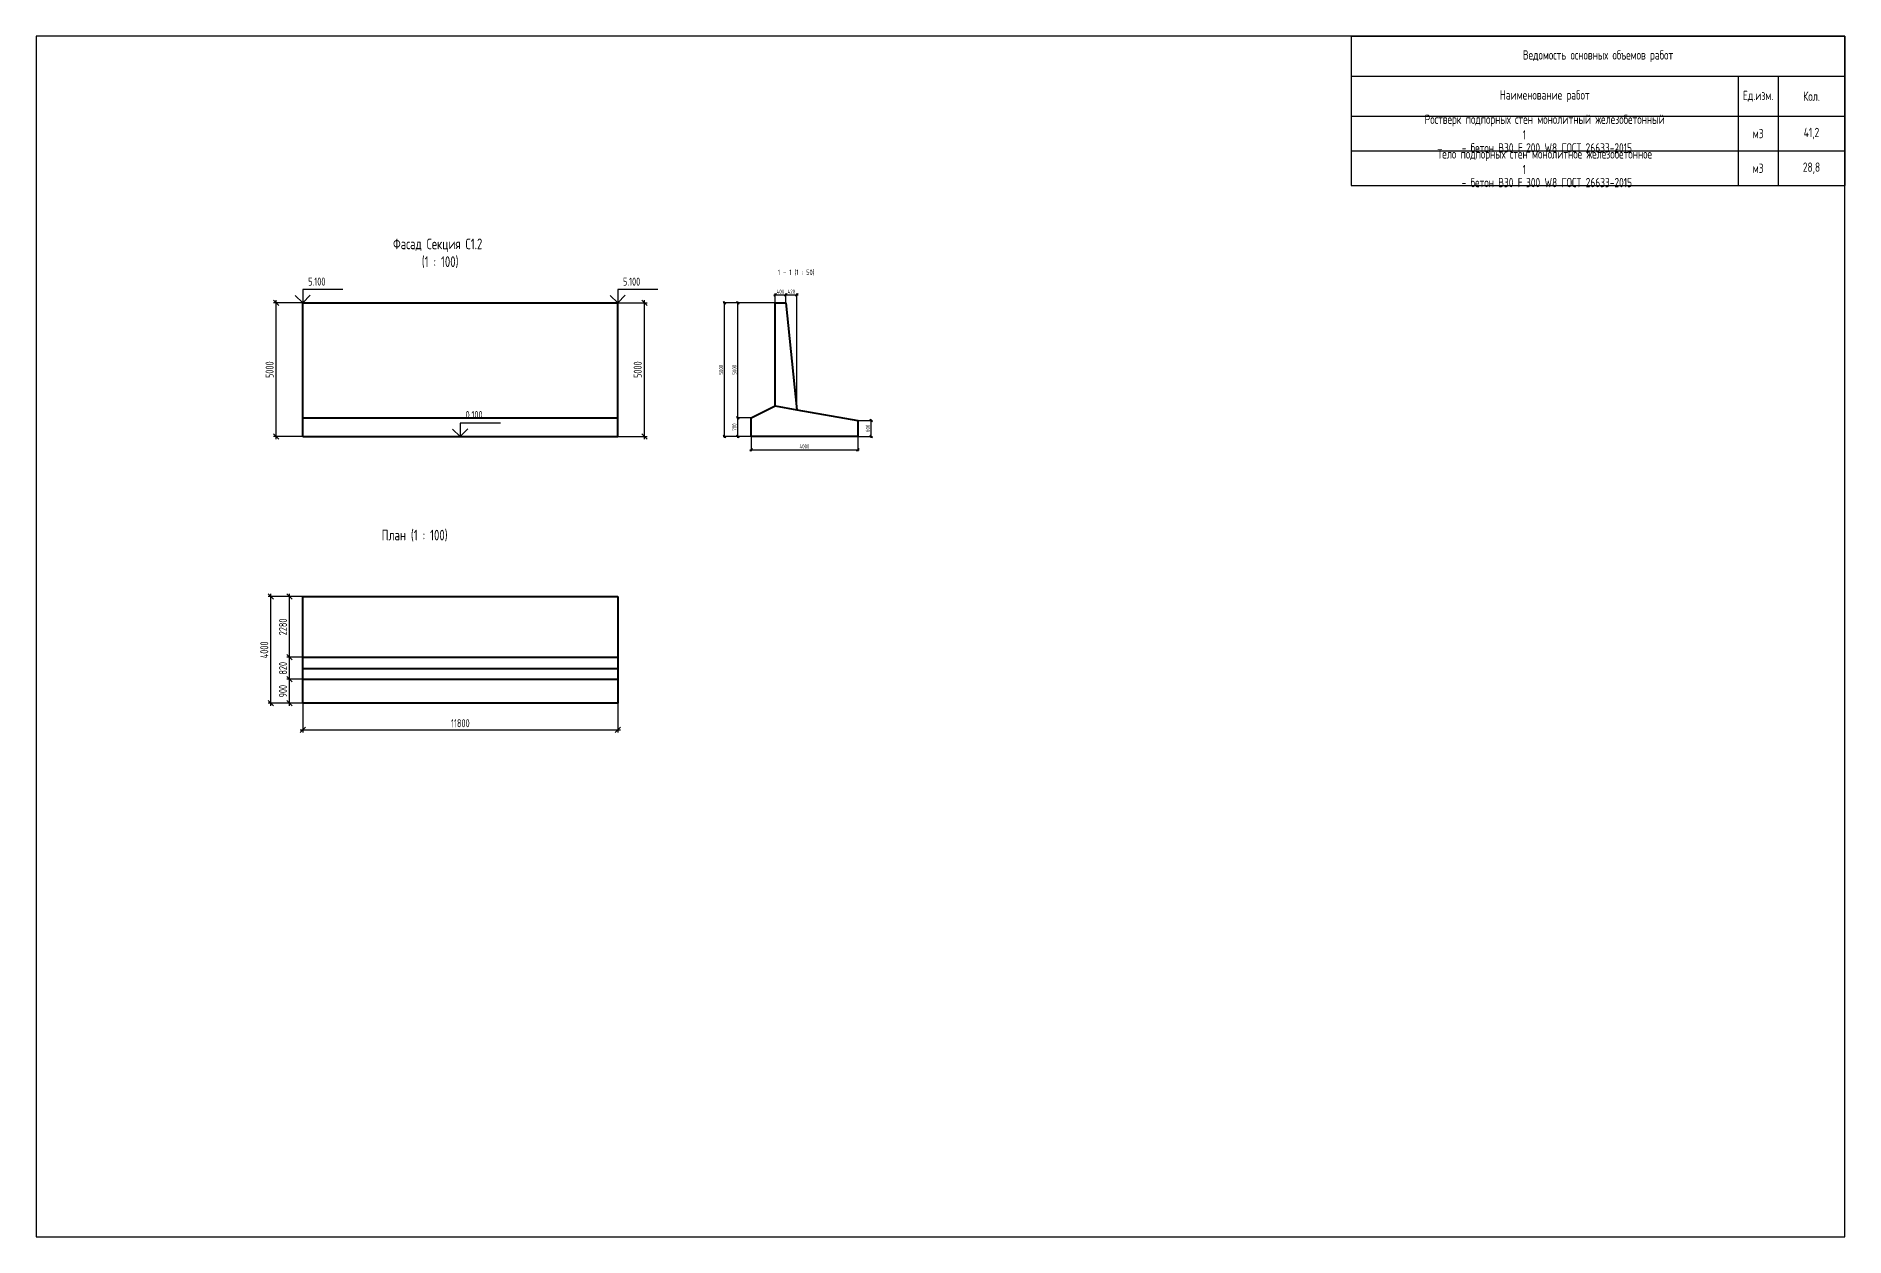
# Model space of a CAD drawing. Header units: millimetres. Extents: x -5073 to 1008956, y -2035460 to 62336.
# Drawn here: x 856156 to 923956, y -29900 to 15100 of the extents above; entities that cross this region are included whole.
import ezdxf
from ezdxf.enums import TextEntityAlignment as Align

# ---------------------------------------------------------------- set-up
doc = ezdxf.new("R2010")
doc.units = ezdxf.units.MM
doc.layers.add('Contur', color=40, linetype='Continuous', lineweight=40)
doc.layers.add('Notes', color=1, linetype='Continuous', plot=False)
for name, color, linetype in [('Size', 142, 'Continuous'), ('T_Border', 9, 'Continuous'), ('Text_B', 11, 'Continuous')]:
    doc.layers.add(name, color=color, linetype=linetype)
doc.styles.add('RS 0.7', font='romans.shx', dxfattribs={"width": 0.7})
doc.styles.add('RS0.7', font='romans.shx', dxfattribs={"width": 0.7})
doc.dimstyles.new('LIN100', dxfattribs={"dimscale": 100, "dimtxt": 3, "dimasz": 2, "dimexe": 1, "dimexo": 0, "dimgap": 1, "dimtad": 1, "dimdec": 1, "dimrnd": 1, "dimzin": 9, "dimdsep": 46, "dimtxsty": 'RS0.7', "dimblk1": 'OBLIQUE', "dimblk2": 'OBLIQUE', "dimsah": 1, "dimcen": 2, "dimdle": 1, "dimclrd": 256, "dimclre": 256, "dimclrt": 7, "dimazin": 2, "dimtfac": 2.5, "dimtdec": 1, "dimtmove": 0, "dimatfit": 3, "dimfxl": 1, "dimtolj": 1, "dimtzin": 12, "dimlwd": -1, "dimlwe": -1, "dimarcsym": 0})
doc.dimstyles.new('LIN50', dxfattribs={"dimscale": 50, "dimtxt": 3, "dimasz": 2, "dimexe": 1, "dimexo": 0, "dimgap": 1, "dimtad": 1, "dimdec": 1, "dimrnd": 1, "dimzin": 9, "dimdsep": 46, "dimtxsty": 'RS0.7', "dimblk1": 'OBLIQUE', "dimblk2": 'OBLIQUE', "dimsah": 1, "dimcen": 2, "dimdle": 1, "dimclrd": 256, "dimclre": 256, "dimclrt": 7, "dimazin": 2, "dimtfac": 2.5, "dimtdec": 1, "dimtmove": 0, "dimatfit": 3, "dimfxl": 1, "dimtolj": 1, "dimtzin": 12, "dimlwd": -1, "dimlwe": -1, "dimarcsym": 0})

# ---------------------------------------------------------------- blocks, each defined once
blk = doc.blocks.new('_Oblique')
at = {"color": 0, "lineweight": -2}
blk.add_line((-0.5, -0.5), (0.5, 0.5), dxfattribs=at)
blk = doc.blocks.new('*D1686')
at = {"layer": 'Defpoints', "color": 0, "transparency": 16777216}
for p in [(865156, 5100), (866156, 5100), (866156, 100)]:
    blk.add_point(p, dxfattribs=at)
at = {"layer": 'Size', "transparency": 16777216}
for p, q in [((866156, 5100), (865056, 5100)), ((865156, 0), (865156, 5200)), ((866156, 100), (865056, 100))]:
    blk.add_line(p, q, dxfattribs=at)
at = {"layer": 'Size', "transparency": 16777216, "xscale": 200, "yscale": 200, "zscale": 200}
for p, rotation in [((865156, 5100), 90), ((865156, 100), 270)]:
    blk.add_blockref('_Oblique', p, dxfattribs=dict(at, rotation=rotation))
at = {"layer": 'Size', "color": 7, "transparency": 16777216, "insert": (864906, 2600), "char_height": 300, "attachment_point": 5, "rotation": 90, "style": 'RS0.7'}
blk.add_mtext('\\A1;5000', dxfattribs=at)
blk = doc.blocks.new('*D1687')
at = {"layer": 'Defpoints', "color": 0, "transparency": 16777216}
for p in [(877956, 5100), (878956, 5100), (877956, 100)]:
    blk.add_point(p, dxfattribs=at)
at = {"layer": 'Size', "transparency": 16777216}
for p, q in [((877956, 5100), (879056, 5100)), ((878956, 0), (878956, 5200)), ((877956, 100), (879056, 100))]:
    blk.add_line(p, q, dxfattribs=at)
at = {"layer": 'Size', "transparency": 16777216, "xscale": 200, "yscale": 200, "zscale": 200}
for p, rotation in [((878956, 5100), 90), ((878956, 100), 270)]:
    blk.add_blockref('_Oblique', p, dxfattribs=dict(at, rotation=rotation))
at = {"layer": 'Size', "color": 7, "transparency": 16777216, "insert": (878706, 2600), "char_height": 300, "attachment_point": 5, "rotation": 90, "style": 'RS0.7'}
blk.add_mtext('\\A1;5000', dxfattribs=at)
blk = doc.blocks.new('*D1688')
at = {"layer": 'Defpoints', "color": 0, "transparency": 16777216}
for p in [(866156, -9900), (877956, -9900), (877956, -10900)]:
    blk.add_point(p, dxfattribs=at)
at = {"layer": 'Size', "transparency": 16777216}
for p, q in [((866156, -9900), (866156, -11000)), ((877956, -9900), (877956, -11000)), ((866056, -10900), (878056, -10900))]:
    blk.add_line(p, q, dxfattribs=at)
at = {"layer": 'Size', "transparency": 16777216, "xscale": 200, "yscale": 200, "zscale": 200, "rotation": 180}
blk.add_blockref('_Oblique', (866156, -10900), dxfattribs=at)
at = {"layer": 'Size', "transparency": 16777216, "xscale": 200, "yscale": 200, "zscale": 200}
blk.add_blockref('_Oblique', (877956, -10900), dxfattribs=at)
at = {"layer": 'Size', "color": 7, "transparency": 16777216, "insert": (872056, -10650), "char_height": 300, "attachment_point": 5, "style": 'RS0.7'}
blk.add_mtext('\\A1;11800', dxfattribs=at)
blk = doc.blocks.new('*D1689')
at = {"layer": 'Defpoints', "color": 0, "transparency": 16777216}
for p in [(864956, -5900), (866156, -5900), (866156, -9900)]:
    blk.add_point(p, dxfattribs=at)
at = {"layer": 'Size', "transparency": 16777216}
for p, q in [((866156, -5900), (864856, -5900)), ((864956, -10000), (864956, -5800)), ((866156, -9900), (864856, -9900))]:
    blk.add_line(p, q, dxfattribs=at)
at = {"layer": 'Size', "transparency": 16777216, "xscale": 200, "yscale": 200, "zscale": 200}
for p, rotation in [((864956, -5900), 90), ((864956, -9900), 270)]:
    blk.add_blockref('_Oblique', p, dxfattribs=dict(at, rotation=rotation))
at = {"layer": 'Size', "color": 7, "transparency": 16777216, "insert": (864706, -7900), "char_height": 300, "attachment_point": 5, "rotation": 90, "style": 'RS0.7'}
blk.add_mtext('\\A1;4000', dxfattribs=at)
blk = doc.blocks.new('*D1690')
at = {"layer": 'Defpoints', "color": 0, "transparency": 16777216}
for p in [(865656, -9000), (866156, -9000), (866156, -9900)]:
    blk.add_point(p, dxfattribs=at)
at = {"layer": 'Size', "transparency": 16777216}
for p, q in [((866156, -9000), (865556, -9000)), ((865656, -10000), (865656, -8900)), ((866156, -9900), (865556, -9900))]:
    blk.add_line(p, q, dxfattribs=at)
at = {"layer": 'Size', "transparency": 16777216, "xscale": 200, "yscale": 200, "zscale": 200}
for p, rotation in [((865656, -9000), 90), ((865656, -9900), 270)]:
    blk.add_blockref('_Oblique', p, dxfattribs=dict(at, rotation=rotation))
at = {"layer": 'Size', "color": 7, "transparency": 16777216, "insert": (865406, -9450), "char_height": 300, "attachment_point": 5, "rotation": 90, "style": 'RS0.7'}
blk.add_mtext('\\A1;900', dxfattribs=at)
blk = doc.blocks.new('*D1691')
at = {"layer": 'Defpoints', "color": 0, "transparency": 16777216}
for p in [(865656, -8180), (866156, -8180), (866156, -9000)]:
    blk.add_point(p, dxfattribs=at)
at = {"layer": 'Size', "transparency": 16777216}
for p, q in [((865656, -9100), (865656, -8080)), ((866156, -8180), (865556, -8180)), ((866156, -9000), (865556, -9000))]:
    blk.add_line(p, q, dxfattribs=at)
at = {"layer": 'Size', "transparency": 16777216, "xscale": 200, "yscale": 200, "zscale": 200}
for p, rotation in [((865656, -8180), 90), ((865656, -9000), 270)]:
    blk.add_blockref('_Oblique', p, dxfattribs=dict(at, rotation=rotation))
at = {"layer": 'Size', "color": 7, "transparency": 16777216, "insert": (865406, -8590), "char_height": 300, "attachment_point": 5, "rotation": 90, "style": 'RS0.7'}
blk.add_mtext('\\A1;820', dxfattribs=at)
blk = doc.blocks.new('*D1692')
at = {"layer": 'Defpoints', "color": 0, "transparency": 16777216}
for p in [(865656, -5900), (866156, -5900), (866156, -8180)]:
    blk.add_point(p, dxfattribs=at)
at = {"layer": 'Size', "transparency": 16777216}
for p, q in [((866156, -5900), (865556, -5900)), ((865656, -8280), (865656, -5800)), ((866156, -8180), (865556, -8180))]:
    blk.add_line(p, q, dxfattribs=at)
at = {"layer": 'Size', "transparency": 16777216, "xscale": 200, "yscale": 200, "zscale": 200}
for p, rotation in [((865656, -5900), 90), ((865656, -8180), 270)]:
    blk.add_blockref('_Oblique', p, dxfattribs=dict(at, rotation=rotation))
at = {"layer": 'Size', "color": 7, "transparency": 16777216, "insert": (865406, -7040), "char_height": 300, "attachment_point": 5, "rotation": 90, "style": 'RS0.7'}
blk.add_mtext('\\A1;2280', dxfattribs=at)
blk = doc.blocks.new('*D1693')
at = {"layer": 'Defpoints', "color": 0, "transparency": 16777216}
for p in [(882456, 5100), (883856, 5100), (882956, 100)]:
    blk.add_point(p, dxfattribs=at)
at = {"layer": 'Size', "transparency": 16777216}
for p, q in [((883856, 5100), (882406, 5100)), ((882456, 50), (882456, 5150)), ((882956, 100), (882406, 100))]:
    blk.add_line(p, q, dxfattribs=at)
at = {"layer": 'Size', "transparency": 16777216, "xscale": 100, "yscale": 100, "zscale": 100}
for p, rotation in [((882456, 5100), 90), ((882456, 100), 270)]:
    blk.add_blockref('_Oblique', p, dxfattribs=dict(at, rotation=rotation))
at = {"layer": 'Size', "color": 7, "transparency": 16777216, "insert": (882331, 2600), "char_height": 150, "attachment_point": 5, "rotation": 90, "style": 'RS0.7'}
blk.add_mtext('\\A1;5000', dxfattribs=at)
blk = doc.blocks.new('*D1694')
at = {"layer": 'Defpoints', "color": 0, "transparency": 16777216}
for p in [(882956, 100), (886956, 100), (886956, -400)]:
    blk.add_point(p, dxfattribs=at)
at = {"layer": 'Size', "transparency": 16777216}
for p, q in [((882956, 100), (882956, -450)), ((886956, 100), (886956, -450)), ((882906, -400), (887006, -400))]:
    blk.add_line(p, q, dxfattribs=at)
at = {"layer": 'Size', "transparency": 16777216, "xscale": 100, "yscale": 100, "zscale": 100, "rotation": 180}
blk.add_blockref('_Oblique', (882956, -400), dxfattribs=at)
at = {"layer": 'Size', "transparency": 16777216, "xscale": 100, "yscale": 100, "zscale": 100}
blk.add_blockref('_Oblique', (886956, -400), dxfattribs=at)
at = {"layer": 'Size', "color": 7, "transparency": 16777216, "insert": (884956, -275), "char_height": 150, "attachment_point": 5, "style": 'RS0.7'}
blk.add_mtext('\\A1;4000', dxfattribs=at)
blk = doc.blocks.new('*D1695')
at = {"layer": 'Defpoints', "color": 0, "transparency": 16777216}
for p in [(881956, 5100), (883856, 5100), (882956, 100)]:
    blk.add_point(p, dxfattribs=at)
at = {"layer": 'Size', "transparency": 16777216}
for p, q in [((883856, 5100), (881906, 5100)), ((881956, 50), (881956, 5150)), ((882956, 100), (881906, 100))]:
    blk.add_line(p, q, dxfattribs=at)
at = {"layer": 'Size', "transparency": 16777216, "xscale": 100, "yscale": 100, "zscale": 100}
for p, rotation in [((881956, 5100), 90), ((881956, 100), 270)]:
    blk.add_blockref('_Oblique', p, dxfattribs=dict(at, rotation=rotation))
at = {"layer": 'Size', "color": 7, "transparency": 16777216, "insert": (881831, 2600), "char_height": 150, "attachment_point": 5, "rotation": 90, "style": 'RS0.7'}
blk.add_mtext('\\A1;5000', dxfattribs=at)
blk = doc.blocks.new('*D1696')
at = {"layer": 'Defpoints', "color": 0, "transparency": 16777216}
for p in [(882456, 800), (882956, 800), (882956, 100)]:
    blk.add_point(p, dxfattribs=at)
at = {"layer": 'Size', "transparency": 16777216}
for p, q in [((882956, 800), (882406, 800)), ((882456, 50), (882456, 850)), ((882956, 100), (882406, 100))]:
    blk.add_line(p, q, dxfattribs=at)
at = {"layer": 'Size', "transparency": 16777216, "xscale": 100, "yscale": 100, "zscale": 100}
for p, rotation in [((882456, 800), 90), ((882456, 100), 270)]:
    blk.add_blockref('_Oblique', p, dxfattribs=dict(at, rotation=rotation))
at = {"layer": 'Size', "color": 7, "transparency": 16777216, "insert": (882331, 450), "char_height": 150, "attachment_point": 5, "rotation": 90, "style": 'RS0.7'}
blk.add_mtext('\\A1;700', dxfattribs=at)
blk = doc.blocks.new('*D1697')
at = {"layer": 'Defpoints', "color": 0, "transparency": 16777216}
for p in [(883856, 5100), (884256, 5400), (884256, 5100)]:
    blk.add_point(p, dxfattribs=at)
at = {"layer": 'Size', "transparency": 16777216}
for p, q in [((883856, 5100), (883856, 5450)), ((884256, 5100), (884256, 5450)), ((883806, 5400), (884306, 5400))]:
    blk.add_line(p, q, dxfattribs=at)
at = {"layer": 'Size', "transparency": 16777216, "xscale": 100, "yscale": 100, "zscale": 100, "rotation": 180}
blk.add_blockref('_Oblique', (883856, 5400), dxfattribs=at)
at = {"layer": 'Size', "transparency": 16777216, "xscale": 100, "yscale": 100, "zscale": 100}
blk.add_blockref('_Oblique', (884256, 5400), dxfattribs=at)
at = {"layer": 'Size', "color": 7, "transparency": 16777216, "insert": (884056, 5525), "char_height": 150, "attachment_point": 5, "style": 'RS0.7'}
blk.add_mtext('\\A1;400', dxfattribs=at)
blk = doc.blocks.new('*D1698')
at = {"layer": 'Defpoints', "color": 0, "transparency": 16777216}
for p in [(884256, 5100), (884676, 5400), (884676, 1100)]:
    blk.add_point(p, dxfattribs=at)
at = {"layer": 'Size', "transparency": 16777216}
for p, q in [((884256, 5100), (884256, 5450)), ((884676, 1100), (884676, 5450)), ((884206, 5400), (884726, 5400))]:
    blk.add_line(p, q, dxfattribs=at)
at = {"layer": 'Size', "transparency": 16777216, "xscale": 100, "yscale": 100, "zscale": 100, "rotation": 180}
blk.add_blockref('_Oblique', (884256, 5400), dxfattribs=at)
at = {"layer": 'Size', "transparency": 16777216, "xscale": 100, "yscale": 100, "zscale": 100}
blk.add_blockref('_Oblique', (884676, 5400), dxfattribs=at)
at = {"layer": 'Size', "color": 7, "transparency": 16777216, "insert": (884466, 5525), "char_height": 150, "attachment_point": 5, "style": 'RS0.7'}
blk.add_mtext('\\A1;420', dxfattribs=at)
blk = doc.blocks.new('*D1699')
at = {"layer": 'Defpoints', "color": 0, "transparency": 16777216}
for p in [(886956, 700), (887456, 700), (886956, 100)]:
    blk.add_point(p, dxfattribs=at)
at = {"layer": 'Size', "transparency": 16777216}
for p, q in [((886956, 700), (887506, 700)), ((887456, 50), (887456, 750)), ((886956, 100), (887506, 100))]:
    blk.add_line(p, q, dxfattribs=at)
at = {"layer": 'Size', "transparency": 16777216, "xscale": 100, "yscale": 100, "zscale": 100}
for p, rotation in [((887456, 700), 90), ((887456, 100), 270)]:
    blk.add_blockref('_Oblique', p, dxfattribs=dict(at, rotation=rotation))
at = {"layer": 'Size', "color": 7, "transparency": 16777216, "insert": (887331, 400), "char_height": 150, "attachment_point": 5, "rotation": 90, "style": 'RS0.7'}
blk.add_mtext('\\A1;600', dxfattribs=at)
blk = doc.blocks.new('Otmetka')
at = {"lineweight": 25}
for p, q in [((0, 0), (-10, 0)), ((0, 5), (0, 0)), ((15, 5), (0, 5)), ((0, 0), (5, 0))]:
    blk.add_line(p, q, dxfattribs=at)
blk.add_lwpolyline([(-2.89, 2.77), (0, 0), (2.77, 2.89)], dxfattribs=at)
at = {"color": 7, "style": 'RS 0.7', "width": 0.7}
blk.add_attdef('+ОТМЕТКА', (1.97, 6.51), '', height=3, dxfattribs=at)
at = {"color": 7, "style": 'RS 0.7', "width": 0.7, "flags": 8}
blk.add_attdef('ПРИМЕЧАНИЕ', text='', height=3, dxfattribs=at).set_placement((1.97, 4.33), align=Align.TOP_LEFT)
blk = doc.blocks.new('*T1700')
at = {"layer": 'T_Border', "color": 0, "linetype": 'ByBlock', "lineweight": -2, "transparency": 16777216}
for p, q in [((0, 0), (18500, 0)), ((0, 0), (0, -5600)), ((18500, 0), (18500, -5600)), ((0, -1500), (18500, -1500)), ((14500, -1500), (14500, -5600)), ((16000, -1500), (16000, -5600)), ((0, -3000), (18500, -3000)), ((0, -4300), (18500, -4300)), ((0, -5600), (18500, -5600))]:
    blk.add_line(p, q, dxfattribs=at)
at = {"layer": 'T_Border', "color": 0, "transparency": 16777216, "char_height": 350, "attachment_point": 5, "style": 'RS0.7'}
for s, insert, width in [('Ведомость основных объемов работ', (9250, -750), 18497), ('Наименование работ', (7250, -2250), 14497), ('Ед.изм.', (15250, -2250), 1497), ('Кол.', (17250, -2250), 2497), ('Ростверк подпорных стен монолитный железобетонный ^J - бетон В30 F{\\S1^ ;}200 W8 ГОСТ 26633-2015', (7250, -3650), 14497), ('м3', (15250, -3650), 1497), ('41,2', (17250, -3650), 2497), ('Тело подпорных стен монолитное железобетонное ^J - бетон В30 F{\\S1^ ;}300 W8 ГОСТ 26633-2015', (7250, -4950), 14497), ('28,8', (17250, -4950), 2497), ('м3', (15250, -4950), 1497)]:
    blk.add_mtext(s, dxfattribs=dict(at, insert=insert, width=width))

msp = doc.modelspace()

# ---------------------------------------------------------------- linework, layer by layer
at = {"layer": 'Contur'}
for p, q in [((866155.86, 5100), (877955.86, 5100)), ((866155.86, 100), (866155.86, 5100)), ((877955.86, 100), (877955.86, 5100)), ((883855.86, 1245), (883855.86, 5100)), ((883855.86, 5100), (884255.86, 5100)), ((884255.86, 5100), (884675.86, 1100)), ((866155.86, 800), (877955.86, 800)), ((882955.86, 800), (883855.86, 1245)), ((882955.86, 100), (882955.86, 800)), ((883855.86, 1245), (884675.86, 1100)), ((884675.86, 1100), (886955.86, 700)), ((886955.86, 700), (886955.86, 100)), ((866155.86, 100), (877955.86, 100)), ((886955.86, 100), (882955.86, 100)), ((866155.86, -9900), (866155.86, -5900)), ((866155.86, -5900), (877955.86, -5900)), ((877955.86, -5900), (877955.86, -9900)), ((866155.86, -8180), (877955.86, -8180)), ((866155.86, -8600), (877955.86, -8600)), ((866155.86, -9000), (877955.86, -9000)), ((877955.86, -9900), (866155.86, -9900))]:
    msp.add_line(p, q, dxfattribs=at)
at = {"layer": 'Notes'}
for p, q in [((923955.86, 15100), (856155.86, 15100)), ((856155.86, 15100), (856155.86, -29900)), ((923955.86, -29900), (923955.86, 15100)), ((856155.86, -29900), (923955.86, -29900))]:
    msp.add_line(p, q, dxfattribs=at)

# ---------------------------------------------------------------- block references
msp.add_blockref('*T1700', (905455.86, 15100))
at = {"layer": 'Size', "xscale": 100, "yscale": 100, "zscale": 100}
for p, values in [((866155.86, 5100), {'+ОТМЕТКА': '5.100'}), ((877955.86, 5100), {'+ОТМЕТКА': '5.100'}), ((872055.86, 100), {'+ОТМЕТКА': '0.100'})]:
    msp.add_blockref('Otmetka', p, dxfattribs=at).add_auto_attribs(values)

# ---------------------------------------------------------------- texts
at = {"layer": 'Text_B', "style": 'RS0.7'}
for s, insert, char_height, attachment_point in [('Фасад Секция С1.2^J (1 : 100)', (871205.86, 6961.9), 400, 5), ('1 - 1 (1 : 50)', (883955.86, 6350), 200, 1), ('План (1 : 100)', (869105.86, -3400), 400, 1)]:
    msp.add_mtext(s, dxfattribs=dict(at, insert=insert, char_height=char_height, attachment_point=attachment_point))

# ---------------------------------------------------------------- dimensions: what is measured, and where the dimension line sits
at = {"layer": 'Size'}
for base, p1, p2, angle, dimstyle, picture, middle in [((884255.86, 5400), (883855.86, 5100), (884255.86, 5100), 180, 'LIN50', '*D1697', (884055.86, 5525)), ((884675.86, 5400), (884255.86, 5100), (884675.86, 1100), 180, 'LIN50', '*D1698', (884465.86, 5525)), ((865155.86, 5100), (866155.86, 100), (866155.86, 5100), 90, 'LIN100', '*D1686', (864905.86, 2600)), ((878955.86, 5100), (877955.86, 100), (877955.86, 5100), 270, 'LIN100', '*D1687', (878705.86, 2600)), ((881955.86, 5100), (882955.86, 100), (883855.86, 5100), 90, 'LIN50', '*D1695', (881830.86, 2600)), ((882455.86, 5100), (882955.86, 100), (883855.86, 5100), 90, 'LIN50', '*D1693', (882330.86, 2600)), ((882455.86, 800), (882955.86, 100), (882955.86, 800), 90, 'LIN50', '*D1696', (882330.86, 450)), ((887455.86, 700), (886955.86, 100), (886955.86, 700), 270, 'LIN50', '*D1699', (887330.86, 400)), ((864955.86, -5900), (866155.86, -9900), (866155.86, -5900), 90, 'LIN100', '*D1689', (864705.86, -7900)), ((865655.86, -5900), (866155.86, -8180), (866155.86, -5900), 90, 'LIN100', '*D1692', (865405.86, -7040)), ((865655.86, -8180), (866155.86, -9000), (866155.86, -8180), 90, 'LIN100', '*D1691', (865405.86, -8590)), ((865655.86, -9000), (866155.86, -9900), (866155.86, -9000), 90, 'LIN100', '*D1690', (865405.86, -9450))]:
    dim = msp.add_linear_dim(base=base, p1=p1, p2=p2, angle=angle, dimstyle=dimstyle, dxfattribs=at)
    dim.commit()
    dim.dimension.update_dxf_attribs({"geometry": picture, "text_midpoint": middle})
for base, p1, p2, dimstyle, picture, middle in [((886955.86, -400), (882955.86, 100), (886955.86, 100), 'LIN50', '*D1694', (884955.86, -275)), ((877955.86, -10900), (866155.86, -9900), (877955.86, -9900), 'LIN100', '*D1688', (872055.86, -10650))]:
    dim = msp.add_linear_dim(base=base, p1=p1, p2=p2, dimstyle=dimstyle, dxfattribs=at)
    dim.commit()
    dim.dimension.update_dxf_attribs({"geometry": picture, "text_midpoint": middle})

doc.saveas('drawing.dxf')
